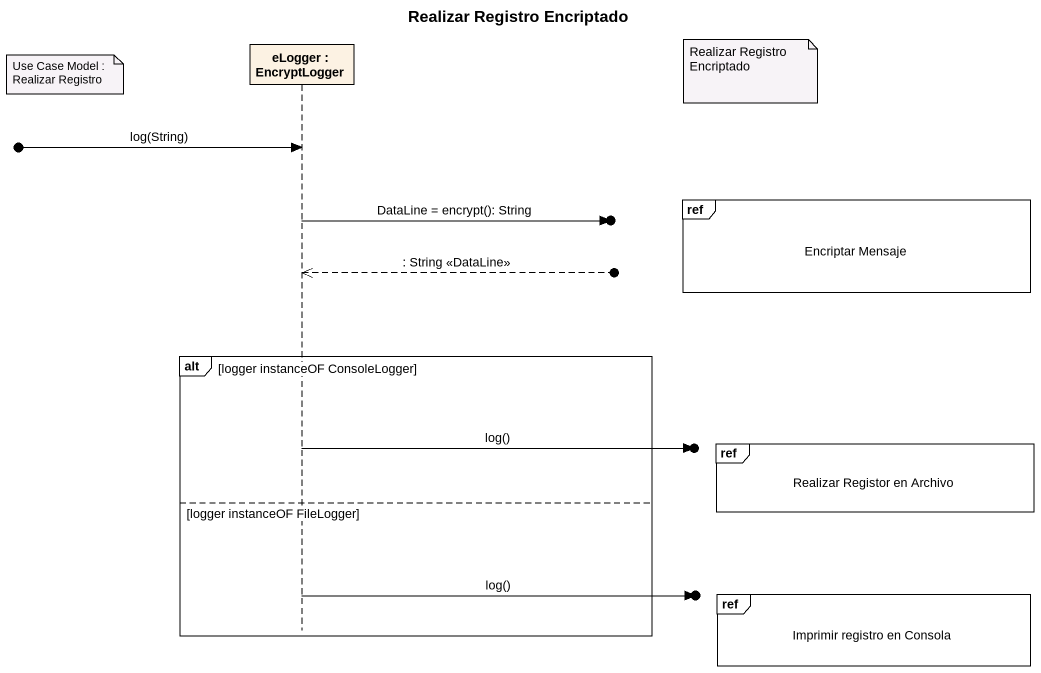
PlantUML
@startuml
title Realizar Registro Encriptado
hide footbox
participant "eLogger : EncryptLogger" as eLogger

note right of eLogger : Realizar Registro Encriptado
note left of eLogger : Use Case Model : Realizar Registro
[o-> eLogger : log(String)
ref over eLogger : Encriptar Mensaje
eLogger ->o] : DataLine = encrypt(): String
eLogger <<--o] : : String <<DataLine>>
alt logger instanceOF ConsoleLogger
  ref over eLogger : Realizar Registor en Archivo
  eLogger ->o] : log()
else logger instanceOF FileLogger
  ref over eLogger : Imprimir registro en Consola
  eLogger ->o] : log()
end
@enduml
